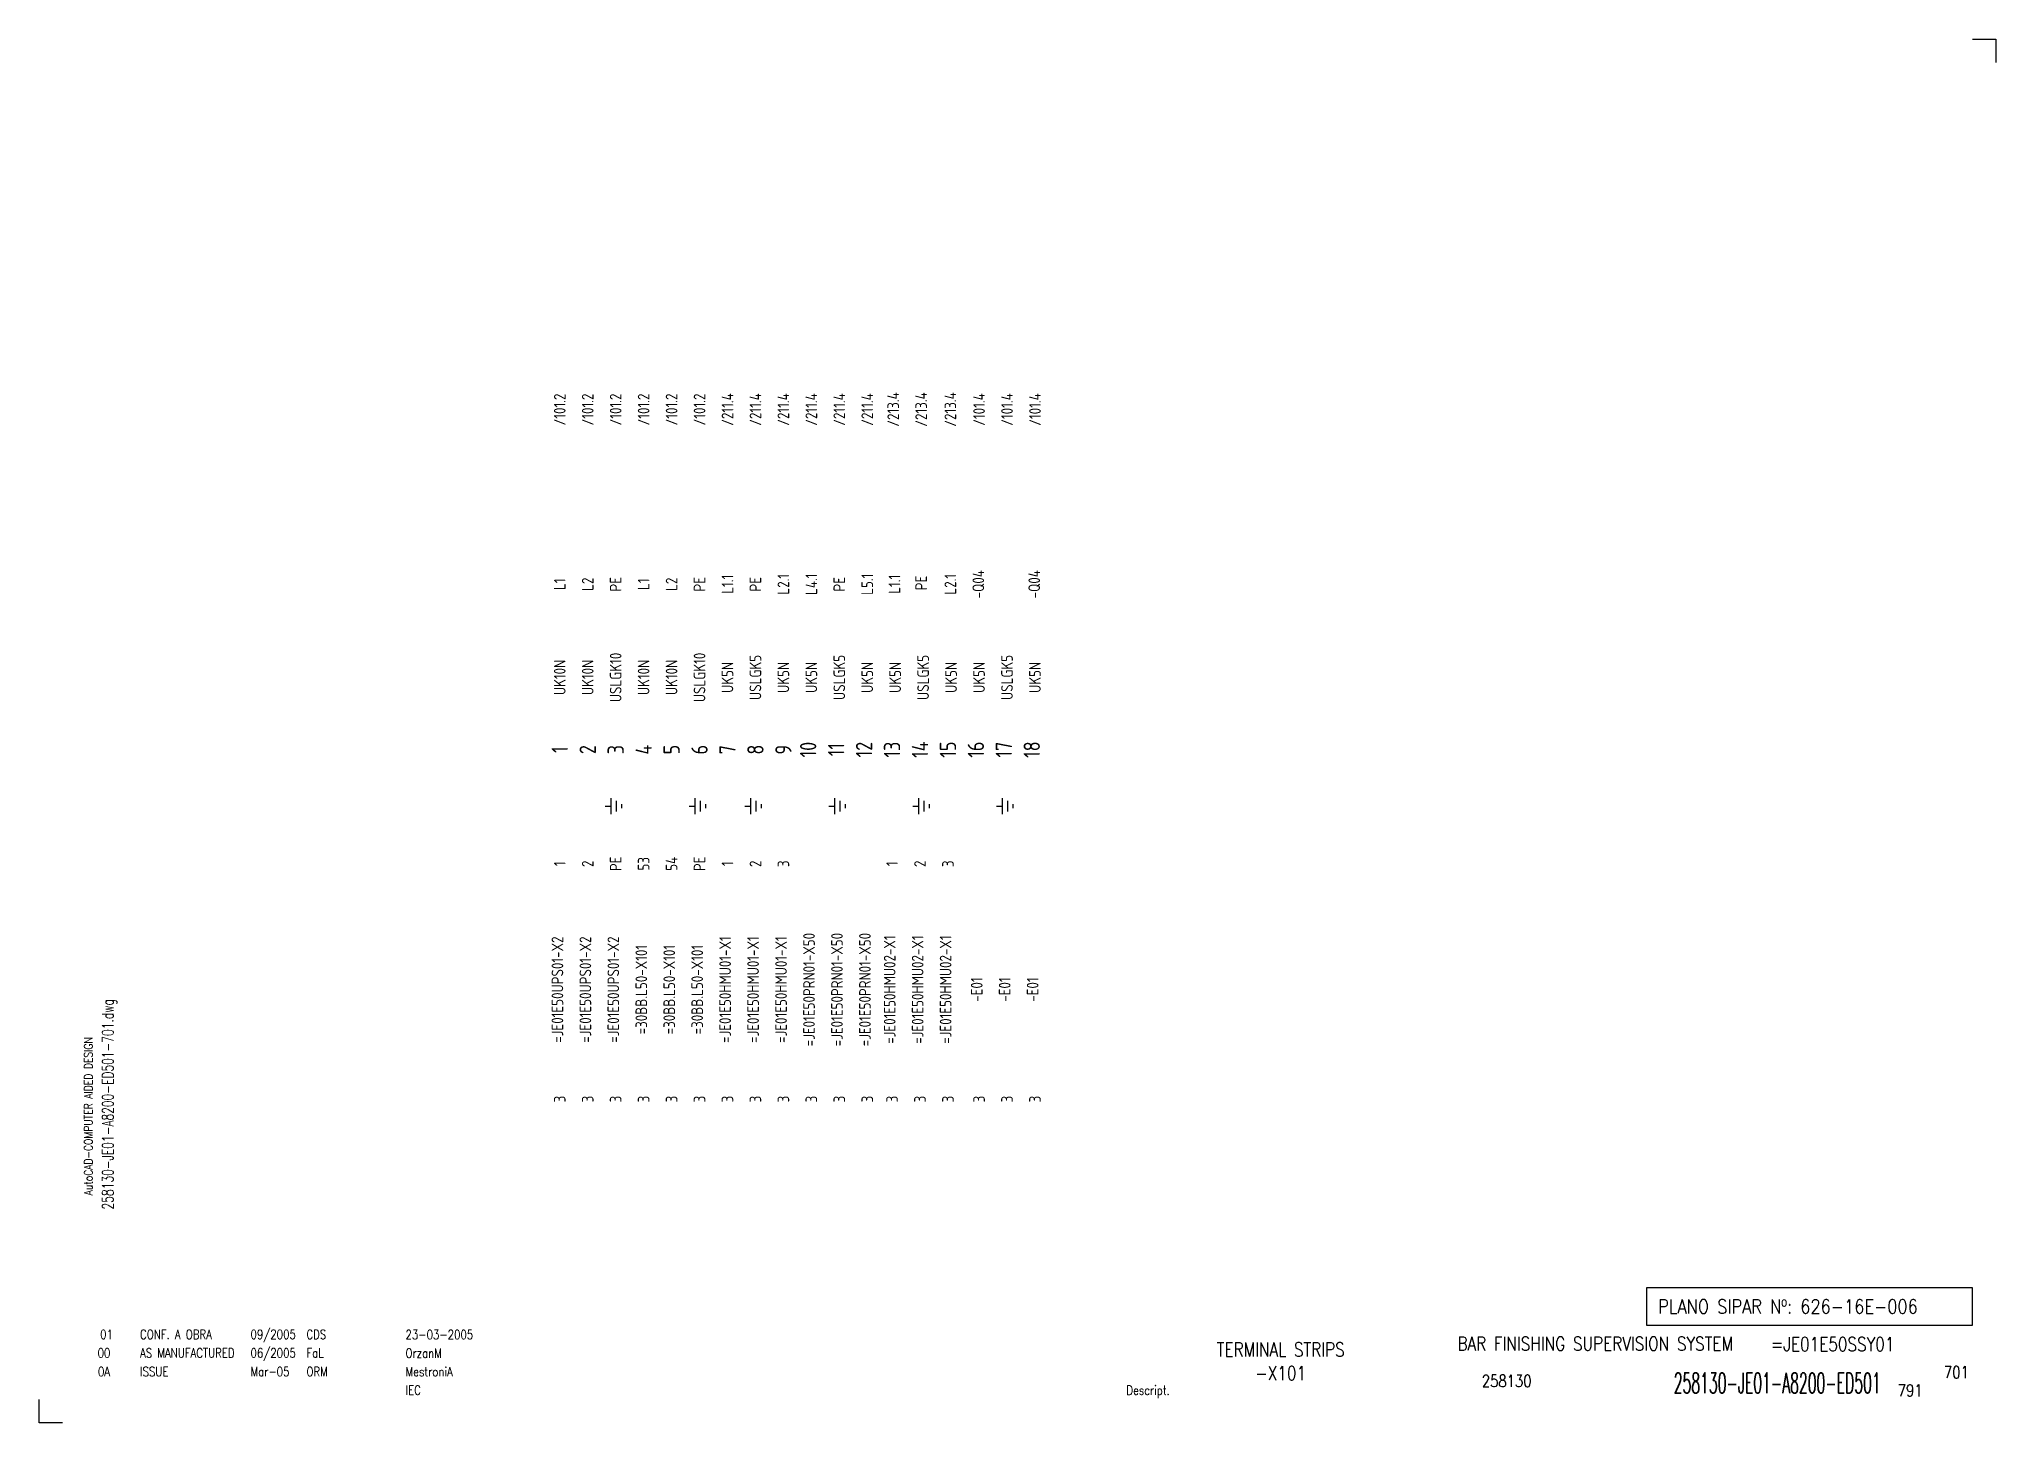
# Paper-space layout 'Layout1' of a CAD drawing. Extents: x 0 to 420, y 0 to 297.
import ezdxf
from ezdxf.enums import TextEntityAlignment as Align

# ---------------------------------------------------------------- set-up
doc = ezdxf.new("R2010")
doc.units = 0
doc.header["$LTSCALE"] = 8
doc.header["$MEASUREMENT"] = 0
doc.layers.get('0').update_dxf_attribs({"linetype": 'CONTINUOUS'})
doc.layers.add('CART', color=7, linetype='CONTINUOUS')
doc.styles.add('arial', font='arial.ttf', dxfattribs={"width": 0.85, "height": 3})
doc.styles.add('DIN', font='DIN', dxfattribs={"width": 0.85})
doc.styles.add('ROMANS', font='romans', dxfattribs={"width": 0.8})

# ---------------------------------------------------------------- blocks, each defined once
blk = doc.blocks.new('BK04_WB100')
at = {"layer": 'CART', "color": 9}
for p, q in [((415, 297), (420, 297)), ((420, 297), (420, 292)), ((0, 0), (0, 5)), ((5, 0), (0, 0))]:
    blk.add_line(p, q, dxfattribs=at)
at = {"layer": 'CART', "color": 9, "style": 'ROMANS', "width": 0.8}
blk.add_text('AutoCAD-COMPUTER AIDED DESIGN', height=1.8, rotation=90, dxfattribs=at).set_placement((11.47, 48.84))
at = {"layer": 'CART', "color": 2, "style": 'ROMANS', "width": 0.7}
blk.add_attdef('FILE', text='', height=2.4, rotation=90, dxfattribs=at).set_placement((15.95, 68.38), align=Align.CENTER)
at = {"layer": 'CART', "color": 9, "style": 'ROMANS', "width": 0.8}
for tag, height, p in [('MOD-3', 2, (13.92, 19)), ('ASSIEME', 3, (334, 17)), ('MOD-2', 2, (13.92, 15)), ('MOD-1', 2, (13.92, 11)), ('NR.COMMESSA', 2.6, (315, 9))]:
    blk.add_attdef(tag, text='', height=height, dxfattribs=at).set_placement(p, align=Align.MIDDLE)
for tag, p in [('REV-3', (21.66, 19)), ('DATA-3', (45.37, 19)), ('NOME-3', (57.37, 19)), ('REV-2', (21.66, 15)), ('DATA-2', (45.37, 15)), ('NOME-2', (57.37, 15)), ('REV-1', (21.66, 11)), ('DATA-1', (45.37, 11)), ('NOME-1', (57.37, 11))]:
    blk.add_attdef(tag, text='', height=2, dxfattribs=at).set_placement(p, align=Align.MIDDLE_LEFT)
for tag, p, height in [('DATA', (78.64, 17.94), 2), ('ESECUTORE', (78.64, 13.97), 2), ('CONTROLLORE', (78.64, 9.99), 2), ('NORMA', (78.64, 6.01), 2), ('TIPOLOGIA', (233.37, 6), 2), ('SEGUE', (398.93, 5.65), 2.6)]:
    blk.add_attdef(tag, p, '', height=height, dxfattribs=at)
at = {"layer": 'CART', "color": 2, "style": 'arial'}
for tag, height, p in [('CLIENTE', 3.4, (143.5, 17.18)), ("LOCALITA'", 2.4, (143.5, 12.2))]:
    blk.add_attdef(tag, text='', height=height, dxfattribs=at).set_placement(p, align=Align.MIDDLE)
at = {"layer": 'CART', "color": 2, "style": 'ROMANS', "width": 0.8}
for tag, p in [('TITOLO-1/3', (266.5, 18.23)), ('TITOLO-1/2', (266.5, 15.73)), ('TITOLO-2/3', (266.5, 13.18)), ('TITOLO-2/2', (266.5, 10.68)), ('TITOLO-3/3', (266.5, 8.13))]:
    blk.add_attdef(tag, text='', height=3, dxfattribs=at).set_placement(p, align=Align.MIDDLE)
at = {"layer": 'CART', "color": 200, "style": 'ROMANS', "width": 0.8}
blk.add_attdef('=', text='', height=3, dxfattribs=at).set_placement((371.69, 14.46), align=Align.BOTTOM_LEFT)
at = {"layer": 'CART', "color": 2, "style": 'ROMANS'}
for tag, height, width, p in [('DISEGNO', 4.4, 0.5, (395.27, 6.35)), ('FOGLIO', 2.6, 0.8, (414.2, 9.56))]:
    blk.add_attdef(tag, text='', height=height, dxfattribs=dict(at, width=width)).set_placement(p, align=Align.RIGHT)

psp = doc.layouts.get("Layout1")

# ---------------------------------------------------------------- linework, layer by layer
for p, q in [((121.5, 132.36), (122.79, 132.36)), ((122.79, 130.65), (122.79, 134.08)), ((123.94, 131.22), (123.94, 133.51)), ((125.08, 131.94), (125.08, 132.79)), ((139.5, 132.36), (140.79, 132.36)), ((140.79, 130.65), (140.79, 134.08)), ((141.94, 131.22), (141.94, 133.51)), ((143.08, 131.94), (143.08, 132.79)), ((151.5, 132.36), (152.79, 132.36)), ((152.79, 130.65), (152.79, 134.08)), ((153.94, 131.22), (153.94, 133.51)), ((155.08, 131.94), (155.08, 132.79)), ((169.5, 132.36), (170.79, 132.36)), ((170.79, 130.65), (170.79, 134.08)), ((171.94, 131.22), (171.94, 133.51)), ((173.08, 131.94), (173.08, 132.79)), ((187.5, 132.36), (188.79, 132.36)), ((188.79, 130.65), (188.79, 134.08)), ((189.94, 131.22), (189.94, 133.51)), ((191.08, 131.94), (191.08, 132.79)), ((205.5, 132.36), (206.79, 132.36)), ((206.79, 130.65), (206.79, 134.08)), ((207.94, 131.22), (207.94, 133.51)), ((209.08, 131.94), (209.08, 132.79))]:
    psp.add_line(p, q)
at = {"layer": 'CART', "color": 2}
psp.add_lwpolyline([(345, 21), (415, 21), (415, 29), (345, 29)], close=True, dxfattribs=at)

# ---------------------------------------------------------------- block references
psp.add_blockref('BK04_WB100', (0, 0)).add_auto_attribs({'TIPOLOGIA': 'Descript.', 'TITOLO-1/2': 'TERMINAL STRIPS', 'TITOLO-2/2': '-X101', 'ASSIEME': 'BAR FINISHING SUPERVISION SYSTEM', '=': '=JE01E50SSY01', 'NR.COMMESSA': '258130', 'DISEGNO': '258130-JE01-A8200-ED501', 'FOGLIO': '701', 'SEGUE': '791', 'DATA': '23-03-2005', 'ESECUTORE': 'OrzanM', 'CONTROLLORE': 'MestroniA', 'NORMA': 'IEC', 'MOD-1': '0A', 'REV-1': 'ISSUE', 'DATA-1': 'Mar-05', 'NOME-1': 'ORM', 'MOD-2': '00', 'REV-2': 'AS MANUFACTURED', 'DATA-2': '06/2005', 'NOME-2': 'FaL', 'MOD-3': ' 01', 'REV-3': 'CONF. A OBRA', 'DATA-3': '09/2005', 'NOME-3': 'CDS', 'FILE': '258130-JE01-A8200-ED501-701.dwg'})

# ---------------------------------------------------------------- texts
at = {"style": 'DIN', "width": 0.85}
for s, p in [('/101.2', (113, 217.5)), ('/101.2', (119, 217.5)), ('/101.2', (125, 217.5)), ('/101.2', (131, 217.5)), ('/101.2', (137, 217.5)), ('/101.2', (143, 217.5)), ('/211.4', (149, 217.5)), ('/211.4', (155, 217.5)), ('/211.4', (161, 217.5)), ('/211.4', (167, 217.5)), ('/211.4', (173, 217.5)), ('/211.4', (179, 217.5)), ('/213.4', (184.57, 217.5)), ('/213.4', (190.57, 217.5)), ('/213.4', (196.84, 217.5)), ('/101.4', (203, 217.5)), ('/101.4', (209, 217.5)), ('/101.4', (215, 217.5)), ('L1', (113, 180)), ('L2', (119, 180)), ('PE', (125, 180)), ('L1', (131, 180)), ('L2', (137, 180)), ('PE', (143, 180)), ('L1.1', (149, 180)), ('PE', (155, 180)), ('L2.1', (161, 180)), ('L4.1', (167, 180)), ('PE', (173, 180)), ('L5.1', (179, 180)), ('L1.1', (184.84, 180)), ('PE', (190.57, 180.27)), ('L2.1', (196.84, 180)), ('-Q04', (202.84, 180)), ('-Q04', (214.84, 180)), ('USLGK10', (125, 160)), ('USLGK10', (143, 160)), ('USLGK5', (155, 160)), ('USLGK5', (173, 160)), ('USLGK5', (191, 160)), ('USLGK5', (209, 160)), ('UK10N', (113, 160)), ('UK10N', (119, 160)), ('UK10N', (131, 160)), ('UK10N', (137, 160)), ('UK5N', (149, 160)), ('UK5N', (161, 160)), ('UK5N', (167, 160)), ('UK5N', (179, 160)), ('UK5N', (185, 160)), ('UK5N', (197, 160)), ('UK5N', (203, 160)), ('UK5N', (215, 160)), ('1', (113, 120)), ('2', (119, 120)), ('PE', (125, 120)), ('53', (131, 120)), ('54', (137, 120)), ('PE', (143, 120)), ('1', (149, 120)), ('2', (155, 120)), ('3', (161, 120)), ('1', (184.32, 120)), ('2', (190.32, 120)), ('3', (196.32, 120)), ('=JE01E50PRN01-X50', (166.5, 93)), ('=JE01E50PRN01-X50', (172.5, 93)), ('=JE01E50PRN01-X50', (178.5, 93)), ('=JE01E50UPS01-X2', (112.5, 93)), ('=JE01E50UPS01-X2', (118.5, 93)), ('=JE01E50UPS01-X2', (124.5, 93)), ('=30BB.L50-X101', (130.5, 93)), ('=30BB.L50-X101', (136.5, 93)), ('=30BB.L50-X101', (142.5, 93)), ('=JE01E50HMU01-X1', (148.5, 93)), ('=JE01E50HMU01-X1', (154.5, 93)), ('=JE01E50HMU01-X1', (160.5, 93)), ('=JE01E50HMU02-X1', (183.82, 93)), ('=JE01E50HMU02-X1', (189.82, 93)), ('=JE01E50HMU02-X1', (195.82, 93)), ('-E01', (202.5, 93)), ('-E01', (208.5, 93)), ('-E01', (214.5, 93)), ('3', (113, 69.5)), ('3', (119, 69.5)), ('3', (125, 69.5)), ('3', (131, 69.5)), ('3', (137, 69.5)), ('3', (143, 69.5)), ('3', (149, 69.5)), ('3', (155, 69.5)), ('3', (161, 69.5)), ('3', (167, 69.5)), ('3', (173, 69.5)), ('3', (179, 69.5)), ('3', (184.32, 69.5)), ('3', (190.32, 69.5)), ('3', (196.32, 69.5)), ('3', (203, 69.5)), ('3', (209, 69.5)), ('3', (215, 69.5))]:
    psp.add_text(s, height=2.5, rotation=90, dxfattribs=at).set_placement(p, align=Align.CENTER)
at = {"color": 3, "style": 'DIN', "width": 0.85}
for s, p in [('1', (113.5, 144.5)), ('2', (119.5, 144.5)), ('3', (125.5, 144.5)), ('4', (131.5, 144.5)), ('5', (137.5, 144.5)), ('6', (143.5, 144.5)), ('7', (149.5, 144.5)), ('8', (155.5, 144.5)), ('9', (161.5, 144.5)), ('10', (166.82, 144.5)), ('11', (172.82, 144.5)), ('12', (178.82, 144.5)), ('13', (184.82, 144.5)), ('14', (190.82, 144.5)), ('15', (196.82, 144.5)), ('16', (202.82, 144.5)), ('17', (208.82, 144.5)), ('18', (214.82, 144.5))]:
    psp.add_text(s, height=3.5, rotation=90, dxfattribs=at).set_placement(p, align=Align.CENTER)
at = {"color": 3, "style": 'ROMANS', "width": 0.85}
psp.add_text('PLANO SIPAR Nº: 626-16E-006', height=3, dxfattribs=at).set_placement((347.5, 23.5))

doc.saveas('drawing.dxf')
